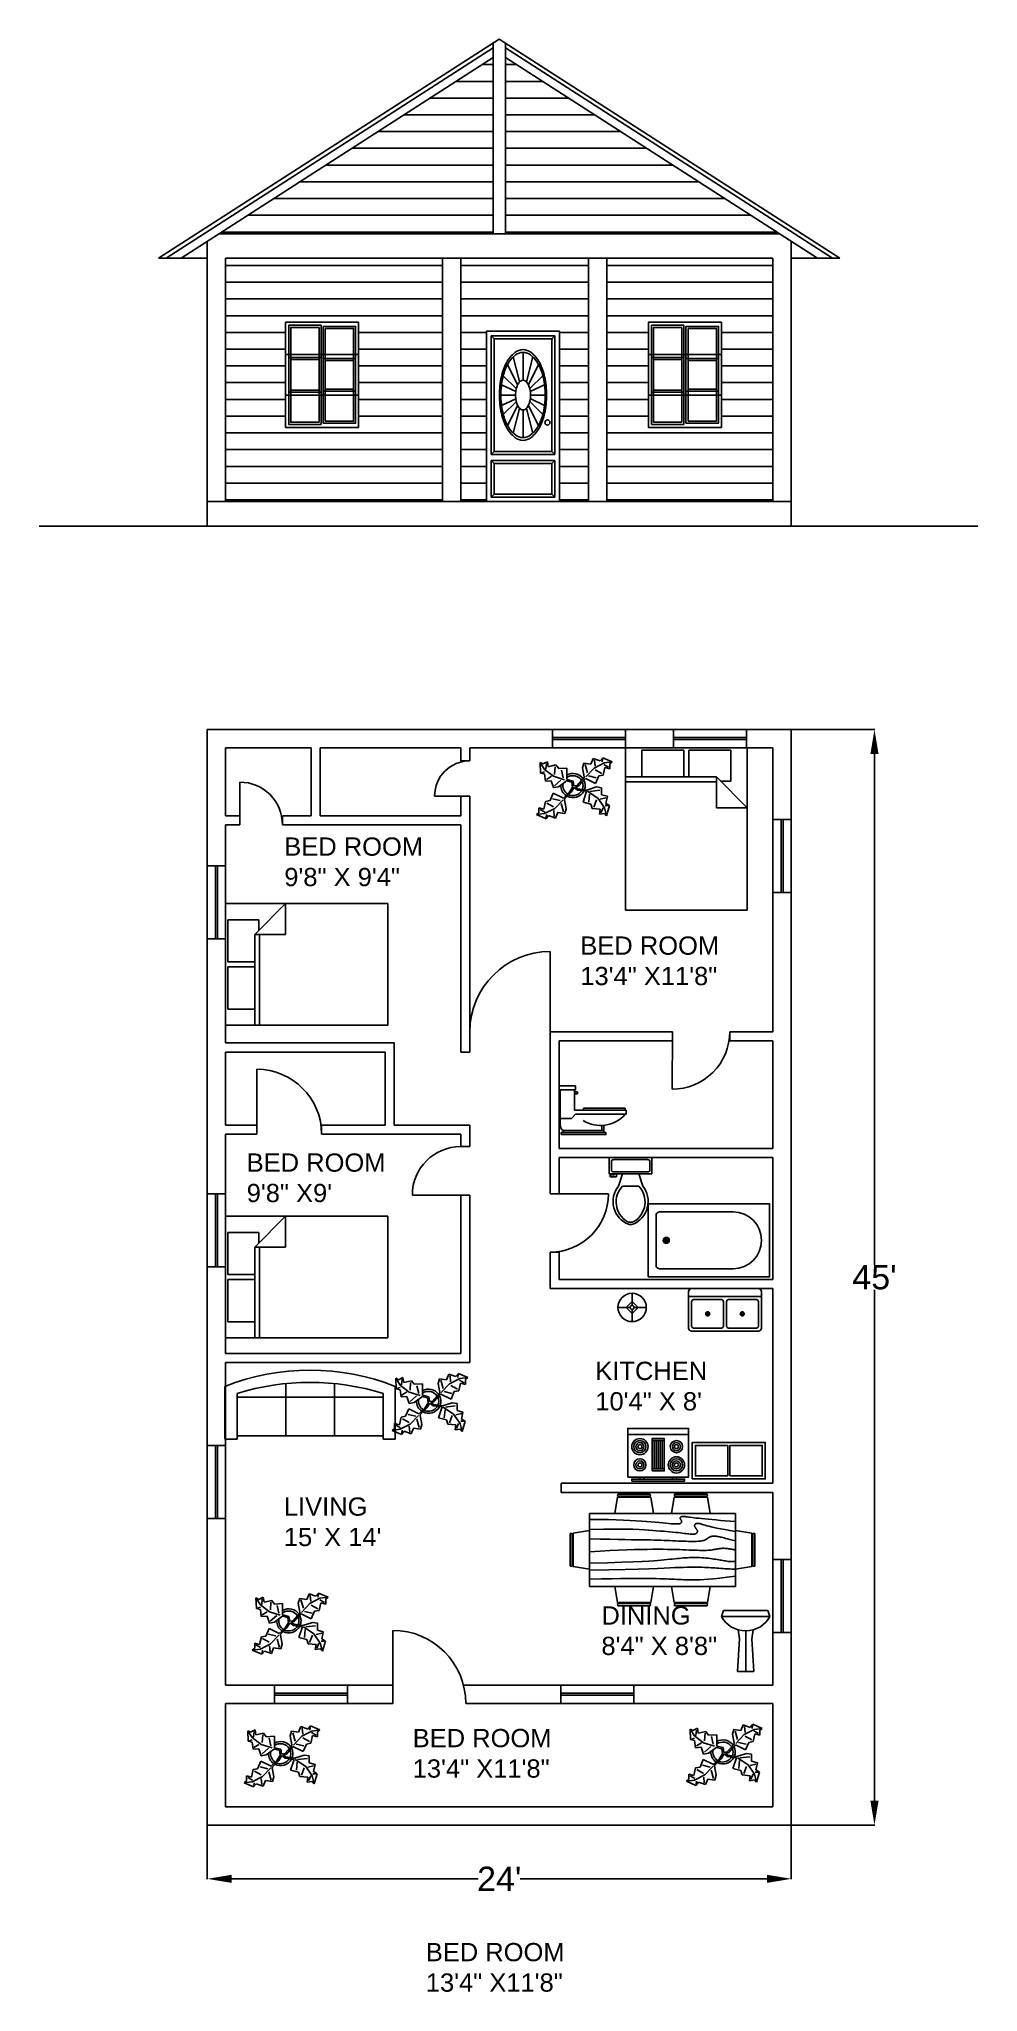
# Model space of a CAD drawing. Header units: inches. Extents: x 432 to 896, y 667 to 1630.
import ezdxf

# ---------------------------------------------------------------- set-up
doc = ezdxf.new("R2010")
doc.units = ezdxf.units.IN
doc.header["$MEASUREMENT"] = 0
doc.styles.get("Standard").update_dxf_attribs({"font": 'arial.ttf'})
doc.dimstyles.get("Standard").update_dxf_attribs({"dimtxt": 12, "dimasz": 12, "dimexe": 0.18, "dimexo": 0.0625, "dimgap": 0.09, "dimtad": 0, "dimtih": 1, "dimtoh": 1, "dimzin": 0, "dimdsep": 46, "dimlunit": 3, "dimtxsty": 'Standard', "dimcen": 0.09, "dimadec": 0, "dimazin": 0, "dimtfac": 1, "dimtofl": 0, "dimtmove": 0, "dimatfit": 3, "dimfxl": 1, "dimtolj": 1, "dimtzin": 0, "dimarcsym": 0})

# ---------------------------------------------------------------- blocks, each defined once
blk = doc.blocks.new('*D1')
at = {"color": 0, "lineweight": -2, "transparency": 16777216}
for p, q in [((803.53, 1289.3), (844.72, 1289.3)), ((844.54, 1277.3), (844.54, 1025.5)), ((844.54, 761.3), (844.54, 1013.11)), ((803.53, 749.3), (844.72, 749.3))]:
    blk.add_line(p, q, dxfattribs=at)
at = {"color": 0, "transparency": 16777216}
for points in [[(842.54, 1277.3), (846.54, 1277.3), (844.54, 1289.3)], [(842.54, 761.3), (846.54, 761.3), (844.54, 749.3)]]:
    blk.add_solid(points, dxfattribs=at)
at = {"layer": 'Defpoints', "color": 0, "transparency": 16777216}
for p in [(803.47, 1289.3), (803.47, 749.3), (844.54, 749.3)]:
    blk.add_point(p, dxfattribs=at)
at = {"color": 0, "transparency": 16777216, "insert": (844.54, 1019.3), "char_height": 12, "attachment_point": 5}
blk.add_mtext("\\A1;45'", dxfattribs=at)
blk = doc.blocks.new('*D2')
at = {"color": 0, "lineweight": -2, "transparency": 16777216}
for p, q in [((515.47, 749.24), (515.47, 722.67)), ((803.47, 749.24), (803.47, 722.67)), ((527.47, 722.85), (649.09, 722.85)), ((791.47, 722.85), (669.84, 722.85))]:
    blk.add_line(p, q, dxfattribs=at)
at = {"color": 0, "transparency": 16777216}
for points in [[(527.47, 724.85), (527.47, 720.85), (515.47, 722.85)], [(791.47, 724.85), (791.47, 720.85), (803.47, 722.85)]]:
    blk.add_solid(points, dxfattribs=at)
at = {"layer": 'Defpoints', "color": 0, "transparency": 16777216}
for p in [(515.47, 749.3), (803.47, 749.3), (803.47, 722.85)]:
    blk.add_point(p, dxfattribs=at)
at = {"color": 0, "transparency": 16777216, "insert": (659.47, 722.85), "char_height": 12, "attachment_point": 5}
blk.add_mtext("\\A1;24'", dxfattribs=at)
blk = doc.blocks.new('Bath Tub - 26 x 60 in.')
for p, q in [((8, -18), (10, -18)), ((9, -17), (9, -19))]:
    blk.add_line(p, q)
blk.add_lwpolyline([(0, -36), (0, 0), (60, 0), (60, -36)], close=True)
for points in [[(4, -30), (4, -6)], [(6, -4), (42, -4)], [(42, -32), (6, -32)]]:
    blk.add_lwpolyline(points)
for radius in [1.5, 1]:
    blk.add_circle((9, -18), radius)
for centre, radius, start, end in [((5.75, -5.75), 1.77, 81.8699, 188.1301), ((42, -18), 14, 270, 90), ((5.75, -30.25), 1.77, 171.8699, 278.1301)]:
    blk.add_arc(centre, radius, start, end)
blk = doc.blocks.new('Toilet - top')
for p, q in [((-10, -8.5), (-8, -8.5)), ((-10, -9.5), (-10, -8.5)), ((-7, -9.5), (-10, -9.5)), ((-8, -8.5), (-8, -8)), ((-7, -8), (-7, -9.5)), ((-4, -8), (-6, -14)), ((4, -8), (6, -14)), ((9.5, -6), (9.5, -2)), ((4, -14), (-4, -14))]:
    blk.add_line(p, q)
blk.add_lwpolyline([(10.5, -8), (10.5, 0), (-10.5, 0), (-10.5, -8)], close=True)
for points in [[(-9.5, -2), (-9.5, -6)], [(8.5, -1), (-8.5, -1)], [(-8.5, -7), (8.5, -7)]]:
    blk.add_lwpolyline(points)
for centre, radius, start, end in [((-8.62, -1.88), 0.884, 81.8699, 188.1301), ((-8.62, -6.12), 0.884, 171.8699, 278.1301), ((8.62, -1.88), 0.884, 351.8699, 98.1301), ((8.62, -6.12), 0.884, 261.8699, 8.1301), ((3.52, -21.58), 12.17, 141.46911, 247.97143), ((4.2, -21.82), 11.33, 136.36773, 238.94682), ((-3.52, -21.58), 12.17, 292.02843, 38.53071), ((-4.2, -21.82), 11.33, 301.05301, 43.63209), ((0, -27.88), 4, 245.73182, 294.26817), ((0, -29), 4, 254.86053, 285.13947)]:
    blk.add_arc(centre, radius, start, end)
blk = doc.blocks.new('Toilet - side')
for p, q in [((0.5, 5), (0.5, 22)), ((7.5, 22), (7.5, 12)), ((7.5, 21), (9, 21)), ((9, 20), (7.5, 20)), ((9, 21), (9, 20)), ((8, 10), (6, 8)), ((7.5, 12), (33, 12)), ((33, 10), (8, 10)), ((32.5, 13), (12, 13)), ((12, 13), (12, 12)), ((32.5, 12), (32.5, 13)), ((33, 12), (33, 10)), ((6, 8), (0.5, 8)), ((22, 2), (2, 2)), ((2, 2), (2, 1)), ((21, 4.5), (21, 2)), ((22, 2), (22, 4.54)), ((22, 1), (22, 2))]:
    blk.add_line(p, q)
for points in [[(0, 22), (0, 24), (8, 24), (8, 22)], [(1, 0), (1, 1), (23, 1), (23, 0)]]:
    blk.add_lwpolyline(points, close=True)
for centre, radius, start, end in [((20.3, 20.7), 16.23, 238.18715, 318.77023), ((3.75, 4.75), 3.26, 175.6013, 237.5288)]:
    blk.add_arc(centre, radius, start, end)
blk = doc.blocks.new('Sink - Pedestal elevation')
for p, q in [((-11, 30), (-12, 27)), ((-11, 30), (11, 30)), ((11, 30), (12, 27)), ((-12, 27), (12, 27)), ((-3, 16), (-3.7523, 20.5139)), ((0, 20), (0, 0)), ((3.7527, 20.5157), (3, 16)), ((-4, 0), (-3, 16)), ((3, 16), (4, 0)), ((-4, 0), (4, 0))]:
    blk.add_line(p, q)
blk.add_arc((0, 33.7857), 13.7857, 209.4871, 330.5129)
blk = doc.blocks.new('Sofa - Roundback 7 ft.')
at = {"linetype": 'Continuous'}
for p, q in [((-12.00002, -32.4421), (-12.00003, -6.5971)), ((11.99997, -32.4421), (11.99998, -6.5971)), ((-36.000027, -34), (-36.000027, -11.4696)), ((-35.999844, -13.3819), (35.9998, -13.3819)), ((35.99998, -34), (35.99998, -11.4696)), ((-36.000027, -32.4421), (35.99998, -32.4421))]:
    blk.add_line(p, q, dxfattribs=at)
for points in [[(-36.000027, -34), (-42.000027, -34), (-42.000027, -8)], [(41.99998, -8), (41.99998, -34), (35.99998, -34)]]:
    blk.add_lwpolyline(points, dxfattribs=at)
for centre, radius, start, end in [((0, -114.25), 114.25, 68.43141, 111.5686), ((-0.00001, -127.1968), 121.1968, 72.72033, 107.2797)]:
    blk.add_arc(centre, radius, start, end, dxfattribs=at)
blk = doc.blocks.new('Bed - Queen')
at = {"linetype": 'Continuous'}
for p, q in [((0, -80.00003), (0, 0)), ((0, 0), (59.99999, 0)), ((59.99999, 0), (59.99999, -80.00003)), ((7.99999, -1.2), (28.79998, -1.2)), ((7.99999, -14.4), (7.99999, -1.2)), ((28.79998, -1.2), (28.79998, -14.4)), ((31.19999, -1.2), (51.99999, -1.2)), ((31.19999, -14.4), (31.19999, -1.2)), ((51.99999, -1.2), (51.99999, -16.4)), ((0, -14.4), (44.8, -14.4)), ((44.8, -16.8), (0, -16.8)), ((59.99999, -29.6), (44.8, -14.4)), ((44.8, -14.4), (44.8, -29.6)), ((51.99999, -16.4), (46.79936, -16.4)), ((44.8, -29.6), (59.99999, -29.6)), ((59.99999, -80.00003), (0, -80.00003))]:
    blk.add_line(p, q, dxfattribs=at)
blk = doc.blocks.new('Lamp - Table')
at = {"linetype": 'Continuous'}
for p, q in [((-1, 0), (-7, 0)), ((0, 3), (-3, 0)), ((-3, 0), (0, -3)), ((0, 7), (0, 1)), ((3, 0), (0, 3)), ((0, -3), (3, 0)), ((1, 0), (7, 0)), ((0, -1), (0, -7))]:
    blk.add_line(p, q, dxfattribs=at)
for radius in [7, 1]:
    blk.add_circle((0, 0), radius, dxfattribs=at)
blk = doc.blocks.new('Range-Oven - 30 in top')
for p, q in [((0, -3), (30, -3)), ((12, -6), (18, -6)), ((13, -20), (13, -6)), ((14, -6), (14, -20)), ((15, -20), (15, -6)), ((16, -6), (16, -20)), ((17, -20), (17, -6)), ((6, -24), (6, -25)), ((8, -25), (8, -24)), ((18, -20), (12, -20)), ((22, -25), (22, -24)), ((24, -24), (24, -25))]:
    blk.add_line(p, q)
for points in [[(0, -24), (0, 0), (30, 0), (30, -24)], [(12, -21), (12, -5), (18, -5), (18, -21)], [(2, -26), (2, -25), (28, -25), (28, -26)]]:
    blk.add_lwpolyline(points, close=True)
for centre, radius in [((6, -9), 4), ((6, -9), 3), ((6, -9), 2), ((6, -9), 1), ((24, -9), 3), ((24, -9), 2), ((24, -9), 1), ((6, -18), 3), ((6, -18), 2), ((6, -18), 1), ((24, -18), 4), ((24, -18), 3), ((24, -18), 2), ((24, -18), 1)]:
    blk.add_circle(centre, radius)
blk = doc.blocks.new('Sink-double - 36 in top')
for p, q in [((-18, -4), (18, -4)), ((-0.75, -18.5), (-0.75, -6.5)), ((0.75, -6.5), (0.75, -18.5))]:
    blk.add_line(p, q)
for points in [[(-16.5, 0), (16.5, 0)], [(-18, -19.5), (-18, -1.5)], [(-16.5, -18.5), (-16.5, -6.5)], [(-15.5, -5.5), (-1.75, -5.5)], [(1.75, -5.5), (15.5, -5.5)], [(16.5, -6.5), (16.5, -18.5)], [(18, -1.5), (18, -19.5)], [(16.5, -21), (-16.5, -21)], [(-1.75, -19.5), (-15.5, -19.5)], [(15.5, -19.5), (1.75, -19.5)]]:
    blk.add_lwpolyline(points)
for centre, radius in [((-8.5, -12.5), 1), ((-8.5, -12.5), 0.5), ((8.5, -12.5), 1), ((8.5, -12.5), 0.5)]:
    blk.add_circle(centre, radius)
for centre, radius, start, end in [((-16.5, -1.5), 1.5, 90, 180), ((16.5, -1.5), 1.5, 0, 90), ((-15.5, -6.5), 1, 90, 180), ((-1.75, -6.5), 1, 0, 90), ((1.75, -6.5), 1, 90, 180), ((15.5, -6.5), 1, 0, 90), ((-15.5, -18.5), 1, 180, 270), ((-1.75, -18.5), 1, 270, 0), ((1.75, -18.5), 1, 180, 270), ((15.5, -18.5), 1, 270, 0), ((-16.5, -19.5), 1.5, 180, 270), ((16.5, -19.5), 1.5, 270, 0)]:
    blk.add_arc(centre, radius, start, end)
blk = doc.blocks.new('Wall Cabinet - 18 x 36 in front')
for p, q in [((17.5, -1.5), (17.5, -16.5)), ((18.5, -16.5), (18.5, -1.5))]:
    blk.add_line(p, q)
blk.add_lwpolyline([(0, -18), (0, 0), (36, 0), (36, -18)], close=True)
for points in [[(17.5, -16.5), (1.5, -16.5), (1.5, -1.5), (17.5, -1.5)], [(18.5, -1.5), (34.5, -1.5), (34.5, -16.5), (18.5, -16.5)]]:
    blk.add_lwpolyline(points)
blk = doc.blocks.new('Dining Set - 36 x 72 in.')
at = {"linetype": 'Continuous'}
for p, q in [((-22.2343, 26.00059), (-23.4847, 17.99762)), ((-22.2304, 26), (-5.7608, 26)), ((-22, 27.5), (-22.1562, 26.50042)), ((-5.8416, 26.5), (-22.1534, 26.5)), ((-22, 27.5), (-6, 27.5)), ((-5.8437, 26.49966), (-6, 27.5)), ((-4.5152, 17.99762), (-5.7655, 25.99926)), ((5.7657, 26.00059), (4.5153, 17.99762)), ((5.7696, 26), (22.2392, 26)), ((6, 27.5), (5.8438, 26.50042)), ((22.1584, 26.5), (5.8466, 26.5)), ((6, 27.5), (22, 27.5)), ((22.1563, 26.49966), (22, 27.5)), ((23.4848, 17.99762), (22.2345, 25.99926)), ((36, 18), (-36, 18)), ((-36, 18), (-36, -18)), ((36, -18), (36, 18)), ((-45.5, 8), (-44.5004, 8.15617)), ((-45.5, 8), (-45.5, -8)), ((-44.5, -8.15843), (-44.5, 8.15338)), ((-44.0006, 8.23428), (-35.9976, 9.48474)), ((-44, 8.23041), (-44, -8.23915)), ((44.0006, 8.23428), (35.9976, 9.48474)), ((44, 8.23041), (44, -8.23915)), ((44.5, -8.15843), (44.5, 8.15338)), ((45.5, 8), (44.5005, 8.15617)), ((45.5, 8), (45.5, -8)), ((-44.4997, -8.15631), (-45.5, -8)), ((-35.9976, -9.48476), (-43.9993, -8.2345)), ((35.9976, -9.48476), (43.9993, -8.2345)), ((44.4997, -8.15631), (45.5, -8)), ((-36, -18), (36, -18)), ((-22.2343, -26.0006), (-23.4847, -17.99762)), ((-4.5152, -17.99762), (-5.7655, -25.99928)), ((5.7657, -26.0006), (4.5153, -17.99762)), ((23.4848, -17.99762), (22.2345, -25.99928)), ((-22.2304, -26), (-5.7608, -26)), ((-22, -27.5), (-22.1562, -26.50044)), ((-5.8416, -26.5), (-22.1534, -26.5)), ((-22, -27.5), (-6, -27.5)), ((-5.8437, -26.49967), (-6, -27.5)), ((5.7696, -26), (22.2392, -26)), ((6, -27.5), (5.8438, -26.50044)), ((22.1584, -26.5), (5.8466, -26.5)), ((6, -27.5), (22, -27.5)), ((22.1563, -26.49967), (22, -27.5))]:
    blk.add_line(p, q, dxfattribs=at)
for points in [[(-36, 15), (-31.1772, 14.97754), (-26.8079, 14.91406), (-22.8538, 14.81543), (-19.276, 14.6875), (-16.0362, 14.53613), (-13.0957, 14.36718), (-10.4159, 14.18652), (-7.9583, 14), (-5.6904, 13.81315), (-3.6035, 13.63021), (-1.6954, 13.45508), (0.0365, 13.29166), (1.5945, 13.14388), (2.9811, 13.01562), (4.1988, 12.9108), (5.25, 12.83333), (6.1393, 12.78613), (6.8802, 12.76823), (7.4883, 12.77767), (7.9792, 12.8125), (8.3685, 12.87077), (8.6719, 12.95052), (8.9049, 13.0498), (9.0833, 13.16666), (9.2205, 13.29899), (9.3216, 13.44401), (9.3895, 13.59879), (9.4271, 13.76041), (9.4373, 13.92594), (9.4232, 14.09245), (9.3875, 14.257), (9.3333, 14.41666), (9.2638, 14.56917), (9.1836, 14.71484), (9.0975, 14.85465), (9.0104, 14.98958), (8.9272, 15.1206), (8.8529, 15.2487), (8.7922, 15.37483), (8.75, 15.5), (8.7305, 15.62467), (8.7344, 15.74739), (8.7617, 15.86621), (8.8125, 15.97916), (8.8867, 16.08431), (8.9844, 16.17968), (9.1055, 16.26334), (9.25, 16.33333), (9.4189, 16.38802), (9.6172, 16.42708), (9.8506, 16.45052), (10.125, 16.45833), (10.4463, 16.45052), (10.8203, 16.42708), (11.2529, 16.38802), (11.75, 16.33333), (12.3184, 16.26318), (12.9694, 16.17838), (13.7151, 16.07991), (14.5677, 15.96875), (15.5395, 15.84586), (16.6426, 15.71224), (17.8893, 15.56884), (19.2917, 15.41666), (20.859, 15.25667), (22.5879, 15.08984), (24.4721, 14.91715), (26.5052, 14.73958), (28.6809, 14.5581), (30.9929, 14.3737), (33.4347, 14.18733), (36, 14)], [(-36, 10), (-28.9766, 10.14274), (-23.1725, 10.20442), (-18.4241, 10.19775), (-14.5677, 10.13541), (-11.4399, 10.03011), (-8.877, 9.89453), (-6.7154, 9.74137), (-4.7917, 9.58333), (-2.9698, 9.43082), (-1.2246, 9.28515), (0.4415, 9.14534), (2.026, 9.01041), (3.5266, 8.87939), (4.9408, 8.7513), (6.266, 8.62516), (7.5, 8.5), (8.6411, 8.37549), (9.6914, 8.2539), (10.6538, 8.13818), (11.5312, 8.03125), (12.3267, 7.93603), (13.043, 7.85547), (13.6831, 7.79248), (14.25, 7.75), (14.7471, 7.7303), (15.1797, 7.73307), (15.5537, 7.75732), (15.875, 7.80208), (16.1494, 7.86637), (16.3828, 7.94922), (16.5811, 8.04964), (16.75, 8.16666), (16.8944, 8.29915), (17.0143, 8.44531), (17.1089, 8.60319), (17.1771, 8.77083), (17.218, 8.94629), (17.2305, 9.1276), (17.2137, 9.31282), (17.1667, 9.5), (17.0895, 9.6875), (16.987, 9.875), (16.8649, 10.0625), (16.7292, 10.25), (16.5856, 10.4375), (16.4401, 10.625), (16.2985, 10.8125), (16.1667, 11), (16.05, 11.18733), (15.9518, 11.3737), (15.8752, 11.5581), (15.8229, 11.73958), (15.798, 11.91715), (15.8034, 12.08984), (15.842, 12.25667), (15.9167, 12.41666), (16.0295, 12.56836), (16.1784, 12.70833), (16.3605, 12.83268), (16.5729, 12.9375), (16.8127, 13.01888), (17.0768, 13.07291), (17.3625, 13.0957), (17.6667, 13.08333), (17.9894, 13.03312), (18.3418, 12.94726), (18.7382, 12.82918), (19.1927, 12.68229), (19.7195, 12.51001), (20.3327, 12.31575), (21.0465, 12.10294), (21.875, 11.875), (22.8357, 11.63354), (23.959, 11.37304), (25.2786, 11.08618), (26.8282, 10.76562), (28.6414, 10.40405), (30.752, 9.99414), (33.1936, 9.52856), (36, 9)], [(-36, 5.5), (-30.7157, 5.3348), (-26.069, 5.20963), (-21.9946, 5.11767), (-18.4271, 5.05208), (-15.3009, 5.00602), (-12.5508, 4.97265), (-10.1112, 4.94515), (-7.9167, 4.91666), (-5.909, 4.88167), (-4.0586, 4.83984), (-2.3429, 4.79215), (-0.7396, 4.73958), (0.7739, 4.6831), (2.22, 4.6237), (3.6213, 4.56233), (5, 4.5), (6.373, 4.43782), (7.7344, 4.3776), (9.0723, 4.32129), (10.375, 4.27083), (11.6309, 4.22819), (12.8281, 4.19531), (13.9551, 4.17415), (15, 4.16666), (15.954, 4.17448), (16.819, 4.19791), (17.6001, 4.23698), (18.3021, 4.29166), (18.9299, 4.36198), (19.4883, 4.44791), (19.9823, 4.54948), (20.4167, 4.66666), (20.7969, 4.79899), (21.1302, 4.94401), (21.4245, 5.09879), (21.6875, 5.26041), (21.9271, 5.42594), (22.1511, 5.59245), (22.3672, 5.757), (22.5834, 5.91666), (22.8065, 6.06868), (23.0404, 6.21093), (23.2879, 6.34147), (23.5521, 6.45833), (23.8358, 6.55957), (24.142, 6.64323), (24.4735, 6.70735), (24.8334, 6.75), (25.2235, 6.76969), (25.642, 6.76692), (26.0858, 6.74267), (26.5521, 6.69791), (27.0379, 6.63362), (27.5404, 6.55078), (28.0565, 6.45036), (28.5834, 6.33333), (29.1242, 6.19987), (29.7071, 6.04687), (30.3661, 5.87044), (31.1354, 5.66666), (32.0493, 5.43164), (33.142, 5.16146), (34.4475, 4.85221), (36, 4.5)], [(-36, -1), (-30.7915, -0.6591), (-26.0195, -0.38216), (-21.6519, -0.16284), (-17.6563, 0.00521), (-14.0005, 0.12833), (-10.6523, 0.21289), (-7.5796, 0.26522), (-4.75, 0.29166), (-2.134, 0.29793), (0.2878, 0.28711), (2.5317, 0.26163), (4.6146, 0.22396), (6.5529, 0.17651), (8.3633, 0.12174), (10.0623, 0.06209), (11.6667, 0), (13.1899, -0.06201), (14.6341, -0.1211), (15.9982, -0.17432), (17.2813, -0.21875), (18.4823, -0.25147), (19.6003, -0.26953), (20.6343, -0.27002), (21.5834, -0.25), (22.4481, -0.20768), (23.2357, -0.14584), (23.9549, -0.06836), (24.6146, 0.02083), (25.2235, 0.11784), (25.7904, 0.21875), (26.3241, 0.31966), (26.8334, 0.41666), (27.3265, 0.50618), (27.8099, 0.58593), (28.2894, 0.65397), (28.7709, 0.70833), (29.2601, 0.74707), (29.763, 0.76823), (30.2855, 0.76985), (30.8334, 0.75), (31.4088, 0.70784), (31.9994, 0.64713), (32.589, 0.57275), (33.1615, 0.48958), (33.7008, 0.4025), (34.1908, 0.3164), (34.6153, 0.23616), (34.9584, 0.16666), (35.2099, 0.11165), (35.3848, 0.07031), (35.504, 0.04069), (35.5886, 0.02083), (35.6594, 0.00879), (35.7377, 0.0026), (35.8442, 0.00032), (36, 0)], [(-36, -6.5), (-27.1843, -6.31267), (-20.084, -6.1263), (-14.469, -5.9419), (-10.1094, -5.76042), (-6.7752, -5.58285), (-4.2363, -5.41016), (-2.2629, -5.24333), (-0.625, -5.08334), (0.8708, -4.93099), (2.2715, -4.78646), (3.5872, -4.64974), (4.8281, -4.52084), (6.0046, -4.39974), (7.127, -4.28646), (8.2053, -4.18099), (9.25, -4.08334), (10.2705, -3.99382), (11.2734, -3.91407), (12.2647, -3.84603), (13.25, -3.79167), (14.2354, -3.75293), (15.2266, -3.73177), (16.2295, -3.73015), (17.25, -3.75), (18.2912, -3.79248), (19.3451, -3.85547), (20.4009, -3.93604), (21.4479, -4.03125), (22.4754, -4.13819), (23.4727, -4.25391), (24.4289, -4.37549), (25.3334, -4.5), (26.1785, -4.62492), (26.9694, -4.74935), (27.7145, -4.87281), (28.4219, -4.99479), (29.1, -5.11483), (29.7572, -5.23242), (30.4016, -5.34709), (31.0417, -5.45834), (31.6837, -5.56437), (32.3262, -5.65821), (32.9658, -5.73153), (33.599, -5.77604), (34.2224, -5.78345), (34.8327, -5.74545), (35.4264, -5.65373), (36, -5.5)], [(-36, -10), (-26.4022, -9.81299), (-18.4675, -9.62891), (-11.9839, -9.45069), (-6.7396, -9.28125), (-2.5226, -9.12354), (0.8789, -8.98047), (3.6769, -8.85498), (6.0833, -8.75), (8.2767, -8.66765), (10.3021, -8.60677), (12.1712, -8.56543), (13.8958, -8.54167), (15.4876, -8.53353), (16.9583, -8.53907), (18.3197, -8.55632), (19.5834, -8.58334), (20.7616, -8.61841), (21.8685, -8.66081), (22.9188, -8.71004), (23.9271, -8.76563), (24.9081, -8.82707), (25.8763, -8.89388), (26.8465, -8.96558), (27.8334, -9.04167), (28.8474, -9.12118), (29.8828, -9.20117), (30.93, -9.27824), (31.9792, -9.34896), (33.0205, -9.40991), (34.0443, -9.45768), (35.0407, -9.48885), (36, -9.5)], [(-36, -14.5), (-30.0881, -14.33513), (-25.0332, -14.21224), (-20.7312, -14.12647), (-17.0781, -14.07292), (-13.97, -14.04671), (-11.3027, -14.04297), (-8.9724, -14.05681), (-6.875, -14.08334), (-4.9224, -14.11833), (-3.0905, -14.16016), (-1.3709, -14.20785), (0.2448, -14.26042), (1.7647, -14.3169), (3.1973, -14.3763), (4.5507, -14.43767), (5.8333, -14.5), (7.0554, -14.5621), (8.235, -14.62175), (9.3922, -14.67652), (10.5469, -14.72396), (11.7192, -14.76164), (12.929, -14.78711), (14.1965, -14.79794), (15.5417, -14.79167), (16.9933, -14.76424), (18.6152, -14.70508), (20.4804, -14.60197), (22.6615, -14.44271), (25.2312, -14.21509), (28.2624, -13.9069), (31.8277, -13.50594), (36, -13)]]:
    blk.add_lwpolyline(points, dxfattribs=at)
blk = doc.blocks.new('Plant - Rubber or Philodendron')
at = {"linetype": 'Continuous'}
for p, q in [((-16.2005, 11.4774), (-13.9899, 8.1064)), ((-16.2005, 11.4774), (-14.8639, 10.7964)), ((-16.0159, 6.3329), (-16.2005, 11.4774)), ((-14.8639, 10.7964), (-12.6195, 11.8975)), ((-13.3174, 8.325), (-13.0735, 11.0065)), ((-12.6195, 11.8975), (-12.1909, 9.4345)), ((-12.1909, 9.4345), (-8.3829, 10.3)), ((-8.3829, 10.3), (-7.0549, 8.501)), ((4.6914, 8.8812), (5.3859, 11.2828)), ((5.3859, 11.2828), (8.8871, 10.7908)), ((5.9878, 10.4842), (7.1971, 6.3869)), ((8.8871, 10.7908), (9.9809, 13.4933)), ((9.9809, 13.4933), (13.3837, 12.301)), ((15.3859, 11.3055), (10.3916, 8.7942)), ((10.5828, 12.6946), (10.8893, 9.7953)), ((13.3837, 12.301), (14.68, 13.9039)), ((14.5816, 13.2037), (14.3848, 11.8033)), ((14.68, 13.9039), (19.3848, 11.8146)), ((15.2875, 10.6053), (17.5907, 9.2105)), ((19.3848, 11.8146), (15.3859, 11.3055)), ((19.3848, 11.8146), (18.1868, 10.9119)), ((18.1868, 10.9119), (18.1925, 8.4119)), ((-14.0069, 5.8704), (-16.0159, 6.3329)), ((-15.3434, 6.5514), (-13.9984, 6.9884)), ((-13.5868, 2.2894), (-14.0069, 5.8704)), ((-13.9899, 8.1064), (-9.5434, 4.7185)), ((-10.6784, 2.491), (-13.5868, 2.2894)), ((-13.1329, 3.1804), (-10.6614, 4.727)), ((-9.5858, -0.8715), (-10.6784, 2.491)), ((-9.5434, 4.7185), (-4.1917, 2.9888)), ((-9.1318, 0.0195), (-5.9793, 2.9025)), ((-8.8369, 9.409), (-9.0894, 5.6095)), ((-7.1228, -0.443), (-3.5248, 2.2131)), ((-7.0549, 8.501), (-3.0284, 8.6941)), ((-4.8529, 4.012), (-5.7184, 7.82)), ((-3.5248, 2.2131), (-3.3011, 2.4355)), ((-3.3011, 2.4355), (-0.5306, 1.7947)), ((-3.0284, 8.6941), (-3.0709, 3.1041)), ((-3.0709, 3.1041), (0.0797, 2.3163)), ((-0.5306, 1.7947), (-0.2255, -0.5527)), ((-0.5306, 1.7947), (-0.5306, 1.7947)), ((0.0797, 2.3163), (0.4866, -0.031)), ((0.4866, -0.031), (2.1141, 0.2298)), ((2.1141, 0.2298), (5.4346, 3.9146)), ((6.1032, 3.6844), (2.8262, -0.031)), ((4.6914, 8.8812), (5.5014, 4.4831)), ((5.4346, 3.9146), (5.5014, 4.4831)), ((11.1089, 1.1958), (6.1032, 3.6844)), ((10.3916, 8.7942), (6.2847, 4.4028)), ((7.7005, 4.8881), (11.5025, 3.9967)), ((14.2977, 6.1031), (10.9934, 7.9956)), ((12.7005, 4.8994), (11.1089, 1.1958)), ((14.8995, 5.3044), (12.7005, 4.8994)), ((15.7909, 9.1065), (14.8995, 5.3044)), ((18.1925, 8.4119), (15.7909, 9.1065)), ((-14.4141, -11.4699), (-13.5228, -7.6679)), ((-13.5228, -7.6679), (-11.3237, -7.2629)), ((-12.921, -8.4665), (-9.6166, -10.359)), ((-11.3237, -7.2629), (-9.7321, -3.5593)), ((-6.3237, -7.2516), (-10.1257, -6.3602)), ((-9.7321, -3.5593), (-4.7264, -6.0479)), ((-7.1228, -0.443), (-9.5858, -0.8715)), ((-9.0148, -11.1577), (-4.9047, -6.8122)), ((-4.611, -12.8477), (-5.8203, -8.7504)), ((-2.019, -3.6148), (-4.7264, -6.0479)), ((-4.1246, -6.8466), (-4.0579, -6.2781)), ((-3.3146, -11.2447), (-4.1246, -6.8466)), ((-4.0579, -6.2781), (-0.9375, -3.1608)), ((-2.019, -3.6148), (-0.2255, -0.5527)), ((-0.9375, -3.1608), (0.5883, -0.8135)), ((0.5883, -0.8135), (2.2447, -2.0916)), ((2.8262, -0.031), (1.3003, -0.5527)), ((1.3003, -0.5527), (2.4193, -1.4655)), ((2.2447, -2.0916), (6.7108, -2.6626)), ((2.4193, -1.4655), (6.895, -2.1175)), ((4.943, -7.9659), (6.7108, -2.6626)), ((8.8321, -9.0266), (4.943, -7.9659)), ((11.6605, -0.5413), (6.895, -2.1175)), ((12.3677, -6.1981), (7.219, -2.6772)), ((8.125, -4.0768), (7.7715, -7.9659)), ((8.3544, -2.7453), (13.1973, -2.1704)), ((9.5392, -11.1479), (8.8321, -9.0266)), ((10.2463, -10.4408), (11.6605, -6.9053)), ((11.6605, -0.5413), (14.1354, -0.8948)), ((15.5496, -10.7943), (12.3677, -6.1981)), ((16.2567, -5.8446), (13.4283, -6.5517)), ((14.1354, -0.8948), (14.1354, -4.4304)), ((14.1354, -4.4304), (16.9638, -5.1375)), ((16.9638, -5.1375), (16.2567, -8.673)), ((16.2567, -8.673), (18.0245, -9.7337)), ((-18.008, -14.1781), (-16.8101, -13.2754)), ((-18.008, -14.1781), (-14.0091, -13.669)), ((-13.3032, -16.2674), (-18.008, -14.1781)), ((-16.8157, -10.7754), (-14.4141, -11.4699)), ((-16.8101, -13.2754), (-16.8157, -10.7754)), ((-13.9107, -12.9688), (-16.2139, -11.574)), ((-14.0091, -13.669), (-9.0148, -11.1577)), ((-12.0069, -14.6645), (-13.3032, -16.2674)), ((-13.2048, -15.5672), (-13.008, -14.1668)), ((-8.6042, -15.8568), (-12.0069, -14.6645)), ((-9.206, -15.0581), (-9.5126, -12.1588)), ((-7.5103, -13.1543), (-8.6042, -15.8568)), ((-4.0092, -13.6463), (-7.5103, -13.1543)), ((-3.3146, -11.2447), (-4.0092, -13.6463)), ((13.4283, -11.5015), (9.5392, -11.1479)), ((13.0748, -13.9763), (13.4283, -11.5015)), ((15.5496, -13.6228), (13.0748, -13.9763)), ((14.8425, -10.7943), (13.7819, -13.2692)), ((16.6103, -14.6834), (15.5496, -10.7943)), ((16.6103, -14.6834), (15.5496, -13.6228)), ((17.3174, -9.7337), (15.9032, -9.7337)), ((18.0245, -9.7337), (16.6103, -14.6834))]:
    blk.add_line(p, q, dxfattribs=at)
for centre, radius, start, end in [((0.0308, 0.1664), 6, 178.6147, 235.1169), ((0.0308, 0.1664), 5, 168.1647, 238.6725), ((0, 0), 6.1275, 34.37569, 120.1028), ((-0.0601, -0.2075), 5.2461, 33.82192, 124.9414), ((-0.2664, 0.1682), 5.2775, 338.4094, 20.03007), ((-0.098, 0.1364), 6.1288, 341.2017, 26.09184), ((-0.0234, 0.3825), 6.1492, 242.5812, 331.2714), ((-0.1102, 0.4886), 5.2883, 247.3711, 327.472)]:
    blk.add_arc(centre, radius, start, end, dxfattribs=at)
blk = doc.blocks.new('Door - Fancy 36 in.')
for p, q in [((33.75, 81.75), (2.25, 81.75)), ((2.25, 81.75), (2.25, 23.25)), ((2.25, 81.75), (3.75, 80.25)), ((32.25, 80.25), (3.75, 80.25)), ((3.75, 80.25), (3.75, 24.75)), ((32.25, 80.25), (33.75, 81.75)), ((32.25, 24.75), (32.25, 80.25)), ((33.75, 23.25), (33.75, 81.75)), ((15.29, 57.79), (10.3, 67.49)), ((16.29, 59.16), (13.17, 71.32)), ((18, 59.82), (18, 73.59)), ((22.83, 71.32), (19.68, 59.05)), ((20.69, 57.74), (25.7, 67.49)), ((8.21, 62.03), (14.66, 55.75)), ((27.79, 62.03), (21.36, 55.78)), ((7.02, 52.5), (14.35, 52.5)), ((14.42, 54.24), (7.4, 57.66)), ((7.41, 47.35), (14.43, 50.76)), ((14.67, 49.25), (8.24, 42.99)), ((21.3, 49.29), (27.76, 42.99)), ((28.59, 47.35), (21.54, 50.78)), ((21.55, 54.23), (28.6, 57.66)), ((21.68, 52.5), (28.93, 52.5)), ((10.34, 37.58), (15.29, 47.22)), ((16.31, 45.91), (13.2, 33.8)), ((18, 31.55), (18, 45.2)), ((22.8, 33.8), (19.69, 45.91)), ((25.66, 37.58), (20.69, 47.27)), ((3.75, 24.75), (2.25, 23.25)), ((33.75, 23.25), (2.25, 23.25)), ((2.25, 20.25), (33.75, 20.25)), ((2.25, 20.25), (2.25, 2.25)), ((2.25, 20.25), (3.75, 18.75)), ((3.75, 24.75), (32.25, 24.75)), ((32.25, 24.75), (32.24, 24.77)), ((33.75, 23.25), (32.25, 24.75)), ((32.25, 18.75), (33.75, 20.25)), ((33.75, 2.25), (33.75, 20.25)), ((32.25, 18.75), (3.75, 18.75)), ((3.75, 18.75), (3.75, 3.75)), ((32.25, 3.75), (32.25, 18.75)), ((3.75, 3.75), (2.25, 2.25)), ((2.25, 2.25), (33.75, 2.25)), ((3.75, 3.75), (32.25, 3.75)), ((33.75, 2.25), (32.25, 3.75))]:
    blk.add_line(p, q)
blk.add_lwpolyline([(0, 0), (0, 84), (36, 84), (36, 0)], close=True)
at = {"linetype": 'Continuous'}
for points in [[(18, 30.21, 0.169807), (21.97, 31.6, 0.105036), (26.22, 36.76, 0.066925), (28.66, 43.55, 0.05307), (29.63, 52.57, 0.05307), (28.66, 61.6, 0.066925), (26.22, 68.39, 0.105036), (21.97, 73.55, 0.169807), (18, 74.94, 0.169807), (14.03, 73.55, 0.105036), (9.78, 68.39, 0.066925), (7.34, 61.6, 0.05307), (6.37, 52.57, 0.05307), (7.34, 43.55, 0.066925), (9.78, 36.76, 0.105036), (14.03, 31.6, 0.169807)], [(18, 31.55, 0.169807), (21.73, 32.86, 0.105036), (25.73, 37.71, 0.066925), (28.02, 44.09, 0.05307), (28.93, 52.57, 0.05307), (28.02, 61.06, 0.066925), (25.73, 67.43, 0.105036), (21.73, 72.29, 0.169807), (18, 73.59, 0.169807), (14.27, 72.29, 0.105036), (10.27, 67.43, 0.066925), (7.98, 61.06, 0.05307), (7.07, 52.57, 0.05307), (7.98, 44.09, 0.066925), (10.27, 37.71, 0.105036), (14.27, 32.86, 0.169807)], [(18, 45.2, 0.173818), (19.25, 45.65, 0.104363), (20.6, 47.34, 0.065303), (21.38, 49.56, 0.051449), (21.68, 52.51, 0.051449), (21.38, 55.47, 0.065303), (20.6, 57.68, 0.104363), (19.25, 59.38, 0.173818), (18, 59.82, 0.173818), (16.75, 59.38, 0.104363), (15.4, 57.68, 0.065303), (14.62, 55.47, 0.051449), (14.32, 52.51, 0.051449), (14.62, 49.56, 0.065303), (15.4, 47.34, 0.104363), (16.75, 45.65, 0.173818)]]:
    blk.add_lwpolyline(points, format="xyb", close=True, dxfattribs=at)
blk.add_circle((30, 39), 1.25)
blk.add_point((32.25, 80.25))
blk = doc.blocks.new('Window - Wood Frame 36 x 36 in.')
for p, q in [((2.5, 19.5), (33.5, 19.5)), ((1.5, 18.5), (34.5, 18.5)), ((2, 17.5), (34, 17.5)), ((3, 16.5), (33, 16.5))]:
    blk.add_line(p, q)
blk.add_lwpolyline([(0, 0), (0, 36), (36, 36), (36, 0)], close=True)
for points in [[(1.5, 18.5), (1.5, 34.5), (34.5, 34.5), (34.5, 18.5)], [(2.5, 19.5), (2.5, 33.5), (33.5, 33.5), (33.5, 19.5)], [(34, 17.5), (34, 1.5), (2, 1.5), (2, 17.5)], [(33, 16.5), (33, 2.5), (3, 2.5), (3, 16.5)]]:
    blk.add_lwpolyline(points)

msp = doc.modelspace()

# ---------------------------------------------------------------- hatches: boundary and pattern name
h = msp.add_hatch()
h.set_pattern_fill('LINE', color=256, scale=66)
h.paths.add_polyline_path([(656.468, 1620.543), (521.23, 1533.604), (656.468, 1533.604)])
h.paths.add_polyline_path([(662.468, 1620.543), (662.468, 1533.604), (797.706, 1533.604)])
h.paths.add_polyline_path([(703.468, 1521.604), (640.468, 1521.604), (640.468, 1401.604), (653.193, 1401.604), (653.193, 1485.604), (689.193, 1485.604), (689.193, 1401.604), (703.468, 1401.604)])
h.paths.add_polyline_path([(631.468, 1521.604), (524.468, 1521.604), (524.468, 1401.604), (631.468, 1401.604)])
h.paths.add_polyline_path([(590.11, 1490.014), (590.11, 1454.014), (590.11, 1438.214), (554.11, 1438.214), (554.11, 1474.214), (554.11, 1490.014)], flags=16)
h.paths.add_polyline_path([(588.61, 1488.014), (588.61, 1456.014), (588.61, 1440.214), (572.61, 1440.214), (572.61, 1472.214), (572.61, 1488.014)], flags=0)
h.paths.add_polyline_path([(587.61, 1487.014), (587.61, 1457.014), (587.61, 1441.214), (573.61, 1441.214), (573.61, 1471.214), (573.61, 1487.014)], flags=0)
h.paths.add_polyline_path([(571.61, 1488.514), (571.61, 1455.514), (571.61, 1439.714), (555.61, 1439.714), (555.61, 1472.714), (555.61, 1488.514)], flags=0)
h.paths.add_polyline_path([(570.61, 1487.514), (570.61, 1456.514), (570.61, 1440.714), (556.61, 1440.714), (556.61, 1471.714), (556.61, 1487.514)], flags=0)
h.paths.add_polyline_path([(794.468, 1521.604), (712.468, 1521.604), (712.468, 1401.604), (794.468, 1401.604)])
h.paths.add_polyline_path([(769.074, 1490.014), (769.074, 1454.014), (769.074, 1438.214), (733.074, 1438.214), (733.074, 1474.214), (733.074, 1490.014)], flags=16)
h.paths.add_polyline_path([(750.574, 1488.514), (750.574, 1455.514), (750.574, 1439.714), (734.574, 1439.714), (734.574, 1472.714), (734.574, 1488.514)], flags=0)
h.paths.add_polyline_path([(749.574, 1487.514), (749.574, 1456.514), (749.574, 1440.714), (735.574, 1440.714), (735.574, 1471.714), (735.574, 1487.514)], flags=0)
h.paths.add_polyline_path([(751.574, 1488.014), (767.574, 1488.014), (767.574, 1456.014), (767.574, 1440.214), (751.574, 1440.214), (751.574, 1472.214)], flags=0)
h.paths.add_polyline_path([(752.574, 1487.014), (766.574, 1487.014), (766.574, 1457.014), (766.574, 1441.214), (752.574, 1441.214), (752.574, 1471.214)], flags=0)

# ---------------------------------------------------------------- linework, layer by layer
for p, q in [((659.468, 1629.604), (491.468, 1521.604)), ((656.468, 1533.604), (656.468, 1627.676)), ((659.468, 1629.604), (827.468, 1521.604)), ((662.468, 1533.604), (662.468, 1627.676)), ((656.468, 1625.298), (495.166, 1521.604)), ((656.468, 1620.543), (502.564, 1521.604)), ((662.468, 1625.298), (823.769, 1521.604)), ((662.468, 1620.543), (816.372, 1521.604)), ((521.23, 1533.604), (797.706, 1533.604)), ((515.468, 1521.604), (491.468, 1521.604)), ((515.468, 1389.604), (515.468, 1529.9)), ((524.468, 1521.604), (794.468, 1521.604)), ((524.468, 1401.604), (524.468, 1521.604)), ((631.468, 1401.604), (631.468, 1521.604)), ((640.468, 1401.604), (640.468, 1521.604)), ((703.468, 1401.604), (703.468, 1521.604)), ((712.468, 1401.604), (712.468, 1521.604)), ((794.468, 1401.604), (794.468, 1521.604)), ((803.468, 1389.604), (803.468, 1529.9)), ((803.468, 1521.604), (827.468, 1521.604)), ((515.468, 1401.604), (803.468, 1401.604)), ((515.468, 1389.604), (432.463, 1389.604)), ((515.468, 1389.604), (803.468, 1389.604)), ((803.468, 1389.604), (895.591, 1389.604)), ((803.468, 1289.304), (515.468, 1289.304)), ((515.468, 1289.304), (515.468, 749.304)), ((524.468, 1280.304), (524.468, 1246.804)), ((566.698, 1280.304), (524.468, 1280.304)), ((566.698, 1280.304), (566.698, 1246.804)), ((571.198, 1280.304), (571.198, 1246.804)), ((640.468, 1280.304), (571.198, 1280.304)), ((640.468, 1280.304), (640.468, 1273.891)), ((794.468, 1280.304), (644.968, 1280.304)), ((644.968, 1280.304), (644.968, 1273.891)), ((685.768, 1289.304), (685.768, 1280.304)), ((721.768, 1289.304), (685.768, 1289.304)), ((721.768, 1285.304), (685.768, 1285.304)), ((685.768, 1284.304), (721.768, 1284.304)), ((685.768, 1280.304), (721.768, 1280.304)), ((721.768, 1280.304), (721.768, 1289.304)), ((745.4, 1289.304), (745.4, 1280.304)), ((781.4, 1289.304), (745.4, 1289.304)), ((781.4, 1285.304), (745.4, 1285.304)), ((745.4, 1284.304), (781.4, 1284.304)), ((745.4, 1280.304), (781.4, 1280.304)), ((781.4, 1280.304), (781.4, 1289.304)), ((794.468, 1140.304), (794.468, 1280.304)), ((803.468, 749.304), (803.468, 1289.304)), ((640.468, 1273.891), (644.968, 1273.891)), ((531.492, 1246.804), (531.492, 1263.38)), ((640.468, 1256.524), (627.601, 1256.524)), ((640.468, 1256.524), (644.968, 1256.524)), ((640.468, 1256.524), (640.468, 1246.804)), ((644.968, 1256.524), (644.968, 1130.304)), ((524.468, 1246.804), (531.492, 1246.804)), ((524.468, 1242.304), (531.492, 1242.304)), ((524.468, 1242.304), (524.468, 1134.804)), ((531.492, 1246.804), (531.492, 1242.304)), ((552.567, 1246.804), (552.567, 1242.304)), ((552.567, 1246.804), (566.698, 1246.804)), ((552.567, 1242.304), (640.468, 1242.304)), ((571.198, 1246.804), (640.468, 1246.804)), ((640.468, 1242.304), (640.468, 1130.304)), ((803.468, 1244.906), (794.468, 1244.906)), ((794.468, 1244.906), (794.468, 1208.906)), ((798.468, 1244.906), (798.468, 1208.906)), ((799.468, 1208.906), (799.468, 1244.906)), ((803.468, 1208.906), (803.468, 1244.906)), ((524.468, 1222.124), (515.468, 1222.124)), ((515.468, 1222.124), (515.468, 1186.124)), ((519.468, 1222.124), (519.468, 1186.124)), ((520.468, 1186.124), (520.468, 1222.124)), ((524.468, 1186.124), (524.468, 1222.124)), ((794.468, 1208.906), (803.468, 1208.906)), ((515.468, 1186.124), (524.468, 1186.124)), ((684.565, 1140.304), (684.565, 1179.902)), ((684.565, 1140.304), (684.565, 1060.479)), ((744.929, 1140.304), (684.565, 1140.304)), ((744.929, 1135.804), (689.065, 1135.804)), ((689.065, 1135.804), (689.065, 1082.804)), ((744.929, 1140.304), (744.779, 1112.071)), ((744.929, 1140.304), (744.929, 1135.804)), ((794.468, 1140.304), (773.163, 1140.304)), ((773.163, 1140.304), (773.163, 1135.804)), ((794.468, 1135.804), (773.163, 1135.804)), ((794.468, 1082.804), (794.468, 1135.804)), ((524.468, 1134.804), (607.652, 1134.804)), ((524.468, 1130.304), (603.152, 1130.304)), ((524.468, 1130.304), (524.468, 1094.304)), ((603.152, 1130.304), (603.152, 1094.304)), ((607.652, 1134.804), (607.652, 1094.304)), ((640.468, 1130.304), (644.968, 1130.304)), ((539.84, 1089.804), (539.84, 1121.833)), ((524.468, 1094.304), (539.84, 1094.304)), ((524.468, 1089.804), (539.84, 1089.804)), ((524.468, 1089.804), (524.468, 981.804)), ((539.84, 1094.304), (539.84, 1089.804)), ((571.868, 1094.304), (571.868, 1089.804)), ((571.868, 1094.304), (603.152, 1094.304)), ((571.868, 1089.804), (640.468, 1089.804)), ((607.652, 1094.304), (644.968, 1094.304)), ((640.468, 1089.804), (640.468, 1083.751)), ((644.968, 1094.304), (644.968, 1083.751)), ((640.468, 1083.751), (644.968, 1083.751)), ((689.065, 1082.804), (794.468, 1082.804)), ((689.065, 1078.304), (794.468, 1078.304)), ((689.065, 1078.304), (689.065, 1060.479)), ((794.468, 1018.304), (794.468, 1078.304)), ((524.468, 1060.443), (515.468, 1060.443)), ((515.468, 1060.443), (515.468, 1024.443)), ((519.468, 1060.443), (519.468, 1024.443)), ((520.468, 1024.443), (520.468, 1060.443)), ((524.468, 1024.443), (524.468, 1060.443)), ((640.468, 1059.877), (616.594, 1059.877)), ((640.468, 1059.877), (644.968, 1059.877)), ((640.468, 1059.877), (640.468, 981.804)), ((644.968, 1059.877), (644.968, 977.304)), ((684.565, 1060.479), (689.065, 1060.479)), ((684.565, 1060.479), (713.356, 1060.479)), ((684.565, 1031.688), (689.065, 1031.688)), ((684.565, 1031.688), (684.565, 1013.804)), ((689.065, 1031.688), (689.065, 1018.304)), ((515.468, 1024.443), (524.468, 1024.443)), ((684.565, 1013.804), (794.468, 1013.804)), ((689.065, 1018.304), (794.468, 1018.304)), ((794.468, 917.804), (794.468, 1013.804)), ((524.468, 981.804), (640.468, 981.804)), ((524.468, 977.304), (644.968, 977.304)), ((524.468, 977.304), (524.468, 818.304)), ((524.468, 936.435), (515.468, 936.435)), ((515.468, 936.435), (515.468, 900.435)), ((519.468, 936.435), (519.468, 900.435)), ((520.468, 900.435), (520.468, 936.435)), ((524.468, 900.435), (524.468, 936.435)), ((689.968, 917.804), (794.468, 917.804)), ((689.968, 913.304), (689.968, 917.804)), ((689.968, 913.304), (794.468, 913.304)), ((794.468, 818.304), (794.468, 913.304)), ((515.468, 900.435), (524.468, 900.435)), ((803.468, 880.226), (794.468, 880.226)), ((794.468, 880.226), (794.468, 844.226)), ((798.468, 880.226), (798.468, 844.226)), ((799.468, 844.226), (799.468, 880.226)), ((803.468, 844.226), (803.468, 880.226)), ((606.936, 818.304), (606.936, 845.304)), ((794.468, 844.226), (803.468, 844.226)), ((524.468, 818.304), (606.936, 818.304)), ((548.553, 818.304), (548.553, 809.304)), ((584.553, 818.304), (548.553, 818.304)), ((584.553, 809.304), (584.553, 818.304)), ((606.936, 818.304), (606.936, 809.304)), ((641.793, 818.304), (794.468, 818.304)), ((689.824, 818.304), (689.824, 809.304)), ((725.824, 818.304), (689.824, 818.304)), ((725.824, 809.304), (725.824, 818.304)), ((524.468, 809.304), (606.936, 809.304)), ((524.468, 809.304), (524.468, 758.304)), ((584.553, 814.304), (548.553, 814.304)), ((548.553, 813.304), (584.553, 813.304)), ((548.553, 809.304), (584.553, 809.304)), ((642.936, 809.304), (794.468, 809.304)), ((725.824, 814.304), (689.824, 814.304)), ((689.824, 813.304), (725.824, 813.304)), ((689.824, 809.304), (725.824, 809.304)), ((794.468, 758.304), (794.468, 809.304)), ((524.468, 758.304), (794.468, 758.304)), ((515.468, 749.304), (803.468, 749.304))]:
    msp.add_line(p, q)
for centre, radius, start, end in [((644.968, 1256.524), 17.367, 90, 180), ((531.492, 1242.304), 21.075, 0, 90), ((684.565, 1140.304), 39.597, 90, 180), ((744.929, 1140.304), 28.234, 269.695093, 0), ((539.84, 1089.804), 32.028, 0, 90), ((640.468, 1059.877), 23.874, 90, 180), ((684.565, 1060.479), 28.791, 270, 0), ((606.936, 809.304), 36, 0, 90)]:
    msp.add_arc(centre, radius, start, end)

# ---------------------------------------------------------------- block references
at = {"rotation": 90}
for name, p in [('Window - Wood Frame 36 x 36 in.', (590.11, 1454.014)), ('Window - Wood Frame 36 x 36 in.', (769.074, 1454.014)), ('Window - Wood Frame 36 x 36 in.', (590.11, 1438.214)), ('Window - Wood Frame 36 x 36 in.', (769.074, 1438.214)), ('Bed - Queen', (524.468, 1143.545)), ('Bed - Queen', (524.468, 989.431))]:
    msp.add_blockref(name, p, dxfattribs=at)
for name, p in [('Door - Fancy 36 in.', (653.193, 1401.604)), ('Bed - Queen', (721.768, 1280.304)), ('Plant - Rubber or Philodendron', (695.832, 1261.516)), ('Toilet - side', (689.065, 1089.666)), ('Toilet - top', (724.251, 1078.304)), ('Bath Tub - 26 x 60 in.', (732.84, 1055.517)), ('Lamp - Table', (724.995, 1004.461)), ('Sink-double - 36 in top', (770.809, 1013.804)), ('Sofa - Roundback 7 ft.', (566.137, 973.549)), ('Plant - Rubber or Philodendron', (624.604, 958.072)), ('Range-Oven - 30 in top', (722.845, 944.865)), ('Wall Cabinet - 18 x 36 in front', (754.701, 937.925)), ('Dining Set - 36 x 72 in.', (739.985, 884.978)), ('Plant - Rubber or Philodendron', (555.665, 849.795)), ('Sink - Pedestal elevation', (781.01, 825.082)), ('Plant - Rubber or Philodendron', (769.808, 785.198)), ('Plant - Rubber or Philodendron', (551.624, 784.391))]:
    msp.add_blockref(name, p)

# ---------------------------------------------------------------- texts
at = {"char_height": 9, "attachment_point": 1}
for s, insert in [('BED ROOM\\P9\'8" X 9\'4"', (553.431, 1236.115)), ('BED ROOM\\P13\'4" X11\'8"', (699.46, 1187.319)), ('BED ROOM\\P9\'8" X9\'', (534.895, 1080.377)), ('KITCHEN\\P10\'4" X 8\'', (706.845, 977.713)), ("LIVING\\P15' X 14'", (553.22, 910.828)), ('DINING\\P8\'4" X 8\'8"', (709.869, 857.166)), ('BED ROOM\\P13\'4" X11\'8"', (616.78, 796.726)), ('BED ROOM\\P13\'4" X11\'8"', (623.243, 691.235))]:
    msp.add_mtext_dynamic_manual_height_columns(s, width=82.48597, gutter_width=1, heights=[0], dxfattribs=dict(at, insert=insert))

# ---------------------------------------------------------------- dimensions: what is measured, and where the dimension line sits
dim = msp.add_linear_dim(base=(844.541, 749.304), p1=(803.468, 1289.304), p2=(803.468, 749.304), angle=90, dimstyle='Standard')
dim.commit()
dim.dimension.update_dxf_attribs({"geometry": '*D1', "text_midpoint": (844.541, 1019.304)})
dim = msp.add_linear_dim(base=(803.468, 722.848), p1=(515.468, 749.304), p2=(803.468, 749.304), dimstyle='Standard')
dim.commit()
dim.dimension.update_dxf_attribs({"geometry": '*D2', "text_midpoint": (659.468, 722.848)})

doc.saveas('drawing.dxf')
